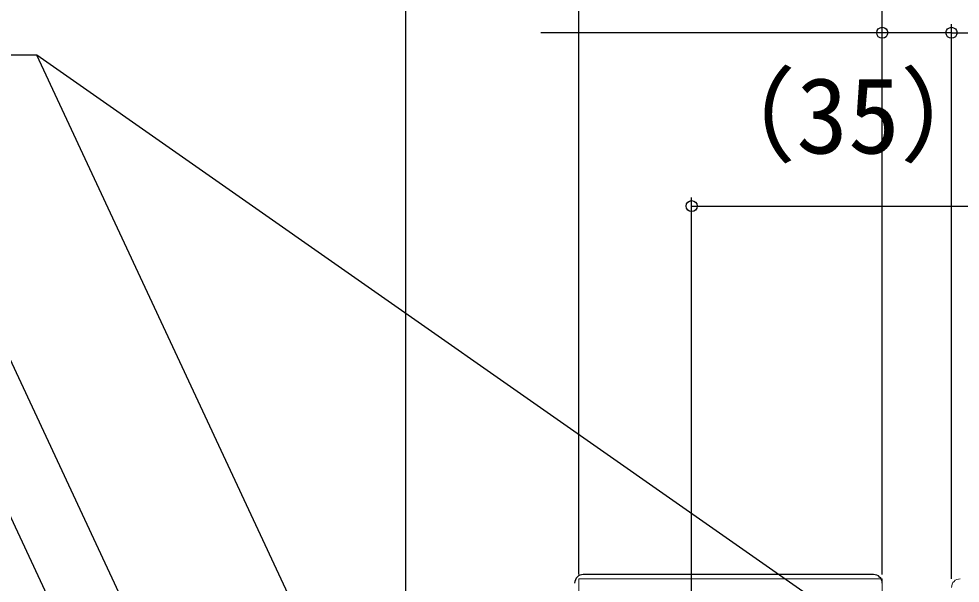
# Model space of a CAD drawing. Units: millimetres, scale not verified. Extents: x -525 to 525, y -783 to 779.
# Drawn here: x -228.6 to -120, y -421.3 to -356.2 of the extents above; entities that cross this region are included whole.
import ezdxf
from ezdxf.enums import TextEntityAlignment as Align

# ---------------------------------------------------------------- set-up
doc = ezdxf.new("R2010")
doc.units = ezdxf.units.MM
doc.header["$LTSCALE"] = 4
doc.layers.add('0-2_YKK_11', color=7, linetype='Continuous', lineweight=18)
doc.layers.add('0-5_YKK_13', color=4, linetype='Continuous')
doc.layers.add('0-7_YKK_D', color=6, linetype='Continuous')
doc.styles.add('ＭＳ ゴシック', font='')
doc.styles.get('ＭＳ ゴシック').set_extended_font_data('MS Gothic')

msp = doc.modelspace()

# ---------------------------------------------------------------- linework, layer by layer
at = {"layer": '0-2_YKK_11', "color": 30}
msp.add_lwpolyline([(-128.965, -446.342), (-128.965, -420.8), (-163.965, -420.8), (-163.965, -443.8)], dxfattribs=at)
at = {"layer": '0-2_YKK_11', "color": 211}
msp.add_arc((-119.965, -421.8), 1, 90.00001, 179.99999, dxfattribs=at)
at = {"layer": '0-5_YKK_13'}
msp.add_line((-129.965, -420.3), (-163.465, -420.3), dxfattribs=at)
for centre, major_axis in [((-163.465, -421.3), (-0.707, 0.707)), ((-129.965, -421.3), (0.707, 0.707))]:
    msp.add_ellipse(centre, major_axis=major_axis, ratio=0.999924, start_param=5.4978252, end_param=7.0685454, dxfattribs=at)
at = {"layer": '0-7_YKK_D'}
for p, q in [((-183.965, -441.1), (-183.965, -336.8)), ((-163.965, -420.3), (-163.965, -336.8)), ((-163.965, -420.3), (-163.965, -336.8)), ((-128.965, -420.3), (-128.965, -336.8)), ((-128.965, -420.3), (-128.965, -336.8)), ((-128.965, -420.3), (-128.965, -356.8)), ((-120.965, -420.8), (-120.965, -356.8)), ((-120.965, -420.8), (-120.965, -356.8)), ((-120.965, -357.8), (179.035, -357.8)), ((-150.965, -450.8), (-150.965, -376.8)), ((-150.965, -377.8), (-115.965, -377.8))]:
    msp.add_line(p, q, dxfattribs=at)
for points in [[(-120.965, -357.8), (-128.965, -357.8), (-168.356, -357.8)], [(-184.777, -449.944), (-185.855, -447.633), (-226.545, -360.373), (-313.695, -360.373)], [(-125.784, -430.927), (-127.872, -429.464), (-226.545, -360.373)], [(-188.473, -483.8), (-189.551, -481.489), (-234.178, -385.786), (-344.138, -385.786)], [(-196.435, -484.8), (-197.513, -482.489), (-232.946, -406.502), (-322.424, -406.502)]]:
    msp.add_lwpolyline(points, dxfattribs=at)
for centre in [(-128.965, -357.8), (-120.965, -357.8), (-120.965, -357.8), (-150.965, -377.8)]:
    msp.add_circle(centre, 0.637, dxfattribs=at)

# ---------------------------------------------------------------- texts
at = {"layer": '0-7_YKK_D', "style": 'ＭＳ ゴシック'}
msp.add_text('（35）', height=8.798, dxfattribs=at).set_placement((-150.886, -374.368), align=Align.BOTTOM_LEFT)

doc.saveas('drawing.dxf')
